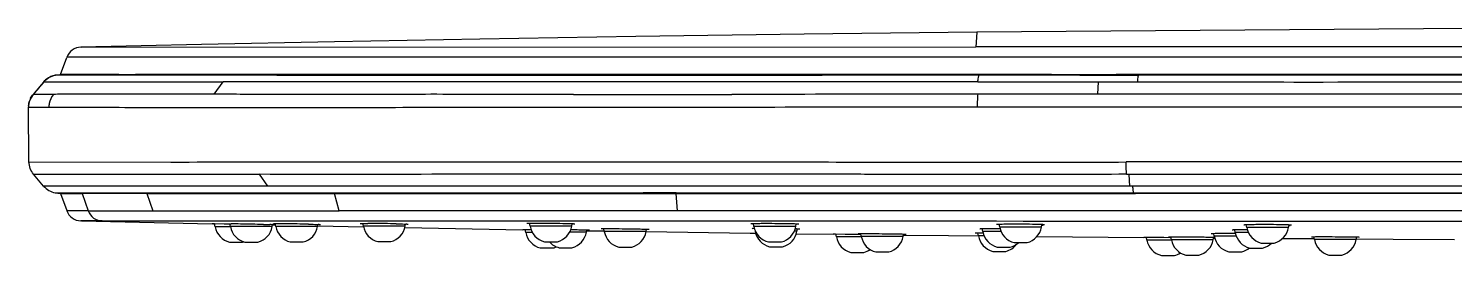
# Model space of a CAD drawing. Extents: x 0 to 3160, y 0 to 2315.
# Drawn here: x 964.2 to 1074.4, y 1269.8 to 1287.4 of the extents above; entities that cross this region are included whole.
import ezdxf

# ---------------------------------------------------------------- set-up
doc = ezdxf.new("R2010")
doc.units = 0
doc.header["$LTSCALE"] = 10
doc.header["$MEASUREMENT"] = 0
doc.layers.get('0').update_dxf_attribs({"linetype": 'CONTINUOUS'})

msp = doc.modelspace()

# ---------------------------------------------------------------- linework, layer by layer
at = {"color": 9, "linetype": 'Continuous', "lineweight": -3}
for p, q in [((1037.523892422692, 1287.118667942463), (1037.444819710792, 1285.966445250163)), ((1079.411604320292, 1285.183452545863), (967.1999967313923, 1285.169027571463)), ((967.3386795001925, 1283.778039696663), (966.3156437688922, 1283.779762277263)), ((967.8885262831927, 1283.777830899963), (967.3386795001925, 1283.778039696663)), ((972.1814438459924, 1283.778846953863), (967.8885262831927, 1283.777830899963)), ((973.4472328298925, 1283.778923412763), (972.1814438459924, 1283.778846953863)), ((974.902779409792, 1283.779075719463), (973.4472328298925, 1283.778923412763)), ((983.4308772415925, 1283.779631477463), (974.902779409792, 1283.779075719463)), ((983.4308772409922, 1283.779631477463), (983.7467275679919, 1283.779624993363)), ((983.4310421625923, 1283.779692491563), (983.7580395037921, 1283.846962306263)), ((983.7467275679919, 1283.779624993363), (984.9315958125926, 1283.779778527863)), ((984.9315958125926, 1283.779778527863), (985.3574295123926, 1283.779869942363)), ((991.8839663930921, 1283.777225805663), (991.9208921970921, 1283.777216171363)), ((991.9208921970921, 1283.777216171363), (992.0715916001927, 1283.777179846963)), ((992.0715916001927, 1283.777179846963), (1011.573750463293, 1283.782455668663)), ((1020.309154762693, 1283.780986394663), (1021.795826564192, 1283.780202610963)), ((1021.795826564192, 1283.780202610963), (1022.399788565992, 1283.779844264263)), ((1022.399788565992, 1283.779844264263), (1022.663998695893, 1283.779682710963)), ((1022.663998695893, 1283.779682710963), (1025.553069862092, 1283.777886985463)), ((1025.552837331692, 1283.777800106763), (1025.615838508792, 1283.846962489563)), ((1037.690495309892, 1283.776875619863), (1025.553069862092, 1283.777886985463)), ((1042.985046593392, 1283.777239496563), (1042.941670878492, 1283.777250284063)), ((1043.285376497493, 1283.777163031863), (1042.985046593392, 1283.777239496563)), ((1048.585096765392, 1283.776025364463), (1048.285083584192, 1283.776044858763)), ((1048.628105810492, 1283.776023350263), (1048.585096765392, 1283.776025364463)), ((1050.018502116793, 1283.776078483263), (1048.628105810492, 1283.776023350263)), ((1098.285220153192, 1283.778712112163), (1050.019223815892, 1283.777478472963)), ((978.588238591592, 1282.309332393863), (979.2917227651924, 1283.267042904663)), ((1046.864140170193, 1282.319141316763), (1046.931106816292, 1283.264167416063)), ((966.1703890789922, 1282.306602713563), (964.5978370413923, 1282.303956088263)), ((964.2440880325921, 1281.323361898263), (964.4140304148923, 1281.314249799863)), ((964.4140304148923, 1281.314249799863), (965.8148394813925, 1281.320819547163)), ((1037.551827504092, 1281.351984758663), (1098.285292537193, 1281.327671865663)), ((964.2805605146923, 1277.083882870463), (975.2517731434918, 1277.074653878863)), ((964.6356569314921, 1276.127792501863), (982.0574420166922, 1276.128042343563)), ((975.2517731434918, 1277.074653878863), (975.7953631472919, 1277.075025511963)), ((975.7953631472919, 1277.075025511963), (976.1852417408927, 1277.075503608063)), ((976.1852417408927, 1277.075503608063), (976.3668768579919, 1277.075786303163)), ((976.3668768579919, 1277.075786303163), (976.6579651725924, 1277.076314610063)), ((976.6579651725924, 1277.076314610063), (977.2858671565918, 1277.077683116863)), ((977.2858671565918, 1277.077683116863), (977.5231161194924, 1277.078250477863)), ((980.8807789620923, 1277.084493621963), (981.0723512334926, 1277.084580671063)), ((982.078690857692, 1276.125119982163), (982.7022270595926, 1275.216146934363)), ((1098.285284548692, 1277.081373304463), (1049.061181303292, 1277.081885847563)), ((1049.087607300192, 1276.128028779063), (1049.268843212292, 1276.126577099863)), ((1049.268843212292, 1276.126577099863), (1098.285293604392, 1276.125373291963)), ((1049.269141418792, 1276.122144404563), (1049.330142511692, 1275.216252829363)), ((982.7036964499921, 1275.213637282963), (965.4100059051925, 1275.213658475463)), ((1049.330146892792, 1275.216079199963), (982.7021138379923, 1275.215945718863)), ((1049.553203931992, 1275.214474297863), (1049.330202236292, 1275.215275376963)), ((1098.285269329593, 1275.214287150363), (1049.553208950192, 1275.214401288463)), ((966.3087608987926, 1274.704127511363), (967.0310408093919, 1274.704118223463)), ((967.0310408093919, 1274.704118223463), (968.8020337996923, 1274.704176633863)), ((968.3769414243925, 1274.636669259263), (968.8566247770923, 1273.306938339263)), ((968.8020337996923, 1274.704176633863), (983.4248895601922, 1274.704231199563)), ((973.3817228296921, 1274.636683828063), (973.8431265745921, 1273.309587406163)), ((983.4248895601922, 1274.704231199563), (987.8936756341927, 1274.704661556663)), ((983.4260339625926, 1274.704079679263), (983.7538615844924, 1274.636638987663)), ((987.8936756341927, 1274.704661556663), (1000.509430305092, 1274.704685862963)), ((988.2499962747925, 1273.313768516963), (987.8998779537924, 1274.639941422263)), ((1000.509430305092, 1274.704685862963), (1011.746331619192, 1274.706653706063)), ((1011.746331619192, 1274.706653706063), (1014.280594194793, 1274.706130676763)), ((1014.280594194793, 1274.706130676763), (1022.952281377992, 1274.704870733163)), ((1014.405458493892, 1273.312895604463), (1014.281527294293, 1274.636647149963)), ((1022.952281377992, 1274.704870733163), (1098.285284716292, 1274.704412856663)), ((1049.746521191192, 1274.704478889663), (1049.778845380692, 1274.636481227863)), ((968.8566292800924, 1273.306930018263), (967.194921935492, 1273.314116553163)), ((968.8565924715922, 1273.307031972863), (973.8430065798921, 1273.309688987363)), ((973.8430783166923, 1273.309482945163), (988.2501287059922, 1273.313657516263)), ((1014.405714830692, 1273.309578392263), (988.2501620064922, 1273.313532024163)), ((1098.285273058892, 1273.298941753763), (1014.405897861292, 1273.309775564163)), ((969.9415025639919, 1272.517677134563), (982.794971423792, 1272.522810579363)), ((979.8464194405924, 1272.076413238363), (978.6702756944924, 1272.076413238363)), ((983.0766150274922, 1272.078718769763), (979.8456613066919, 1272.078718769763)), ((982.794971423792, 1272.522810579363), (983.0979834546924, 1272.522891571763)), ((983.0979834546924, 1272.522891571763), (986.7833025648924, 1272.523932843263)), ((986.5864067602924, 1272.091592062063), (983.3554530395922, 1272.091592062063)), ((986.7833025648924, 1272.523932843263), (989.8553929934924, 1272.524314782663)), ((989.8553929934924, 1272.524314782663), (990.6600482377926, 1272.524286867463)), ((993.3524887800922, 1272.114108075263), (990.121535059292, 1272.114108075263)), ((990.6600482377926, 1272.524286867463), (993.5781078230921, 1272.523947501263)), ((993.5781078230921, 1272.523947501263), (993.728978896992, 1272.523929594863)), ((993.728978896992, 1272.523929594863), (1002.736635452192, 1272.522858154963)), ((1003.179392851092, 1271.631523979863), (1002.670110935693, 1271.631523979863)), ((1002.736635452192, 1272.522858154963), (1006.440379670393, 1272.522288417063)), ((1006.226382316592, 1272.111227453163), (1002.995428595792, 1272.111227453163)), ((1007.355381923092, 1271.646393532163), (1006.052641351792, 1271.646393532163)), ((1006.440379670393, 1272.522288417063), (1020.060694269492, 1272.519566439763)), ((1011.969749411693, 1271.693237653663), (1008.738795690992, 1271.693237653663)), ((1020.060694269492, 1272.519566439763), (1023.759836677293, 1272.518659467463)), ((1023.532865120992, 1272.092662612063), (1020.301911400293, 1272.092662612063)), ((1020.445689435393, 1271.718256462363), (1020.395052426193, 1271.718256462363)), ((1023.626006146892, 1271.718256462363), (1023.409748172092, 1271.718256462363)), ((1023.759836677293, 1272.518659467463), (1037.399612747192, 1272.515730551063)), ((1037.399612747192, 1272.515730551063), (1039.052803994092, 1272.515415490063)), ((1039.404683519192, 1271.695560829263), (1037.984368818692, 1271.695560829263)), ((1039.052803994092, 1272.515415490063), (1041.106599909393, 1272.515036141163)), ((1042.521793708493, 1272.041765950763), (1039.290839987792, 1272.041765950763)), ((1041.106599909393, 1272.515036141163), (1042.754812101192, 1272.514741878663)), ((1042.754812101192, 1272.514741878663), (1055.634008780692, 1272.512744776063)), ((1055.634008780692, 1272.512744776063), (1058.145311935892, 1272.512418800363)), ((1058.509963164192, 1271.619310266863), (1057.492325727392, 1271.619310266863)), ((1058.145311935892, 1272.512418800363), (1059.339955082292, 1272.512271686063)), ((1061.613277753392, 1272.007468649663), (1058.382324032692, 1272.007468649663)), ((1059.339955082292, 1272.512271686063), (1061.846701071692, 1272.511980222463)), ((1061.846701071692, 1272.511980222463), (1063.368635882593, 1272.511814505063)), ((1063.368635882593, 1272.511814505063), (1067.073537350892, 1272.511444791463)), ((1067.073537350892, 1272.511444791463), (1067.276386870692, 1272.511425875863)), ((1067.276386870692, 1272.511425875863), (1076.018676061592, 1272.510730723663)), ((1028.605952200893, 1271.287405063063), (1026.669990258592, 1271.287405063063)), ((1031.827100516993, 1271.317223896663), (1028.596146796192, 1271.317223896663)), ((1038.093225147592, 1271.364522094763), (1037.644002312492, 1271.364522094763)), ((1052.567767485692, 1271.044015380063), (1050.669887973192, 1271.044015380063)), ((1055.790293233293, 1271.069645360363), (1052.559339512492, 1271.069645360363)), ((1057.587070478892, 1271.331185700063), (1055.875846301992, 1271.331185700063)), ((1066.840910475692, 1271.078759945363), (1063.609956754893, 1271.078759945363))]:
    msp.add_line(p, q, dxfattribs=at)
at = {"color": 7, "linetype": 'Continuous', "lineweight": -3}
for p, q in [((968.3048075536926, 1285.958204681563), (1037.444886805993, 1285.967129198863)), ((968.3364867353921, 1285.958885646563), (968.3133584846919, 1285.958370565763)), ((966.7211604932927, 1283.846120766663), (967.2023161979923, 1285.168091960163)), ((966.3156437573925, 1283.779762346663), (966.7209614102921, 1283.847315264963)), ((968.1827398213927, 1283.846547152463), (966.7188450190924, 1283.846962498963)), ((968.8554399553923, 1283.844496990763), (968.1827398213927, 1283.846547152463)), ((971.219666272792, 1283.847580268063), (968.8554399553923, 1283.844496990763)), ((971.1467201492924, 1283.847111731863), (971.2178450555921, 1283.858730078463)), ((971.2198439633921, 1283.847111731863), (972.587579090592, 1283.847111731863)), ((972.5758721451921, 1283.847123964263), (972.5030620019925, 1283.847134321763)), ((974.0026652897923, 1283.846913855163), (972.5758721451921, 1283.847123964263)), ((974.1255793316923, 1283.846934886463), (974.0026652897923, 1283.846913855163)), ((975.5851705346922, 1283.847471014963), (974.1255793316923, 1283.846934886463)), ((975.6744012465924, 1283.847507742863), (975.5851705346922, 1283.847471014963)), ((975.7671707921927, 1283.847545158063), (975.6744012465924, 1283.847507742863)), ((983.758039935592, 1283.846963888363), (975.7671707921927, 1283.847545158063)), ((984.861769120892, 1283.847275603563), (983.758039935592, 1283.846963888363)), ((991.787010391592, 1283.846953138563), (984.861769120892, 1283.847275603563)), ((991.979834836492, 1283.846961404963), (991.787010391592, 1283.846953138563)), ((992.2587399229924, 1283.846973324463), (991.979834836492, 1283.846961404963)), ((1011.550557820592, 1283.846898920663), (992.2587399229924, 1283.846973324463)), ((1020.295956064192, 1283.847242408863), (1011.550557820592, 1283.846898920663)), ((1021.782568795792, 1283.847256243263), (1020.295956064192, 1283.847242408863)), ((1022.651840747592, 1283.847237230463), (1021.782568795792, 1283.847256243263)), ((1022.783259431092, 1283.847232290563), (1022.651840747592, 1283.847237230463)), ((1025.615838500792, 1283.846962345863), (1022.783259431092, 1283.847232290563)), ((1025.837693088793, 1283.846931787463), (1025.615838500792, 1283.846962345863)), ((1042.985157872192, 1283.848435875563), (1042.941742560092, 1283.848457234163)), ((1042.984781358992, 1283.846778725463), (1048.584701397792, 1283.846778725463)), ((1043.285648243692, 1283.848288325463), (1042.985157872192, 1283.848435875563)), ((1098.285248336392, 1283.847465140463), (1048.285293350592, 1283.846854648963)), ((965.4148014500925, 1283.269477984763), (965.4158146114924, 1283.269552257063)), ((965.4158146114924, 1283.269552257063), (969.6773489809921, 1283.265787087763)), ((969.6773489809921, 1283.265787087763), (975.5006591555921, 1283.266157563763)), ((975.5006591555921, 1283.266157563763), (975.5649409435919, 1283.266172950863)), ((975.5649409435919, 1283.266172950863), (979.2917630974925, 1283.267049630463)), ((991.801803548492, 1283.266390108663), (979.2917227651924, 1283.267042904663)), ((991.9874924697924, 1283.266337142563), (991.801803548492, 1283.266390108663)), ((1010.617975146092, 1283.261672310963), (991.9874924697924, 1283.266337142563)), ((1019.782271286593, 1283.262428563863), (1010.617975146092, 1283.261672310963)), ((1020.284073315593, 1283.262449179263), (1019.782271286593, 1283.262428563863)), ((1020.711126950792, 1283.262460622563), (1020.284073315593, 1283.262449179263)), ((1021.775954926392, 1283.262464285163), (1020.711126950792, 1283.262460622563)), ((1022.647917740293, 1283.262440322063), (1021.775954926392, 1283.262464285163)), ((1031.753202580692, 1283.262655879863), (1031.443076065592, 1283.262618530963)), ((1032.327779466093, 1283.262722328663), (1031.753202580692, 1283.262655879863)), ((1032.638469683392, 1283.262755857763), (1032.327779466093, 1283.262722328663)), ((1033.693654610393, 1283.262842508863), (1032.638469683392, 1283.262755857763)), ((1034.120098477592, 1283.262859010363), (1033.693654610393, 1283.262842508863)), ((1034.620672916292, 1283.262859389463), (1034.120098477592, 1283.262859010363)), ((964.294550734392, 1281.718349338163), (964.2460592007919, 1281.414330704963)), ((964.4108781056921, 1282.022118773963), (964.294550734392, 1281.718349338163)), ((964.3348060184926, 1281.841275597663), (964.301538883492, 1281.738008766963)), ((964.597467025792, 1282.304351294663), (964.4108781056921, 1282.022118773963)), ((964.5978370413923, 1282.303956088263), (964.5974524131925, 1282.304332035763)), ((1020.091897068092, 1282.296754031063), (1018.597779573893, 1282.293991099563)), ((1020.285286387692, 1282.297139661163), (1020.091897068092, 1282.296754031063)), ((1023.708647879692, 1282.304821491663), (1023.513350589892, 1282.304351365163)), ((1024.224954223592, 1282.306071425363), (1023.708647879692, 1282.304821491663)), ((964.2805604930927, 1277.083883476863), (964.2435121329927, 1281.329204070363)), ((964.2441009742925, 1281.323537601163), (964.2440880325921, 1281.323361898263)), ((979.0011692743919, 1281.298035645863), (983.0310798563924, 1281.287345021263)), ((1024.317250103492, 1281.333700438363), (1024.466879245492, 1281.334127249963)), ((1024.466879245492, 1281.334127249963), (1024.615022754092, 1281.334549848563)), ((1024.615022754092, 1281.334549848563), (1024.817586276692, 1281.335127355963)), ((1024.817586276692, 1281.335127355963), (1024.946845131092, 1281.335495459763)), ((1029.618737562192, 1281.347527317863), (1029.820600228993, 1281.347948640363)), ((1029.820600228993, 1281.347948640363), (1029.907925663192, 1281.348127305763)), ((1029.907925663192, 1281.348127305763), (1029.968666883992, 1281.348250271463)), ((1029.968666883992, 1281.348250271463), (1030.118732126192, 1281.348549380163)), ((1030.118732126192, 1281.348549380163), (1031.561927945892, 1281.351053222763)), ((1034.576403671692, 1281.353632320363), (1034.647424063793, 1281.353643794663)), ((1034.647424063793, 1281.353643794663), (1034.697826631792, 1281.353650485163)), ((1034.697826631792, 1281.353650485163), (1034.982452260892, 1281.353665504763)), ((1034.982452260892, 1281.353665504763), (1035.033165563093, 1281.353664100163)), ((965.409417254592, 1275.214390752063), (964.6359733430927, 1276.127410897163)), ((966.3073495082926, 1274.704362134263), (966.7121071289921, 1274.636902499563)), ((966.712107138892, 1274.636902558963), (967.4893937700926, 1274.636392446963)), ((966.715576494692, 1274.638156782763), (967.1973668276923, 1273.314809215063)), ((967.4893937700926, 1274.636392446963), (967.8927431332922, 1274.636065824163)), ((967.8927431332922, 1274.636065824163), (968.3767678603926, 1274.636698281863)), ((970.6836356792919, 1274.628860155363), (968.3769414243925, 1274.636669259263)), ((973.3817228296921, 1274.636683828063), (970.6836356792919, 1274.628860155363)), ((973.3813988315924, 1274.636696294963), (983.7538615844924, 1274.636638987663)), ((983.7538615844924, 1274.636638987663), (984.2128763253922, 1274.636520375763)), ((984.2128763253922, 1274.636520375763), (984.5841637970925, 1274.636680454263)), ((1000.509422878592, 1274.636855513563), (1011.746317198892, 1274.636782411763)), ((1011.746317198892, 1274.636782411763), (1014.280579861393, 1274.636679913963)), ((1014.280579861393, 1274.636679913963), (1049.778846502993, 1274.636481761363)), ((1049.824059780793, 1274.636644823463), (1049.778759954493, 1274.636660931563)), ((1170.340065988592, 1274.636648321563), (1060.383990586593, 1274.636026851363)), ((968.3337981930927, 1272.523854723663), (968.2904847445925, 1272.524985992963)), ((969.9415049000927, 1272.517508252763), (968.3035148631925, 1272.524639357363)), ((968.348192474692, 1272.523688330963), (978.428332943392, 1272.296914198563)), ((978.4993934416925, 1272.294932757763), (978.4283319525921, 1272.296922408563)), ((978.6115753930926, 1272.292411768163), (978.5404136795923, 1272.293949981463)), ((979.3561870781923, 1272.277398584463), (978.6115753930926, 1272.292411768163)), ((978.6702756944924, 1272.076413238363), (978.6252737880923, 1272.331631731763)), ((979.8069555786924, 1272.268276282263), (979.3561870781923, 1272.277398584463)), ((979.7929398157921, 1272.295927001763), (979.8963290422926, 1272.294446872763)), ((979.8456613066919, 1272.078718769763), (979.8008565466926, 1272.332819190663)), ((983.0766150274922, 1272.078718769763), (983.1083507192925, 1272.258700821663)), ((983.1247728443923, 1272.229608493863), (983.1995723034925, 1272.227613999863)), ((983.3554530395922, 1272.091592062063), (983.3112655879922, 1272.342191552763)), ((986.5864067602924, 1272.091592062063), (986.6187688518921, 1272.275126603963)), ((986.5872319430919, 1272.134101496663), (990.1205917392926, 1272.065512777763)), ((990.121535059292, 1272.114108075263), (990.0783773965923, 1272.358867343163)), ((993.3166558153926, 1272.005137844463), (1002.429481159193, 1271.844449797763)), ((993.3524887800922, 1272.114108075263), (993.3859201726927, 1272.303706924263)), ((1002.541192424792, 1271.842464394363), (1002.429486556793, 1271.844418548763)), ((1002.612495987792, 1271.841283061963), (1002.541192424792, 1271.842464394363)), ((1003.068539927693, 1271.833858072163), (1002.612495987792, 1271.841283061963)), ((1002.670110935693, 1271.631523979863), (1002.626448107392, 1271.879148184263)), ((1002.995428595792, 1272.111227453163), (1002.953678231693, 1272.348005534163)), ((1006.652075201792, 1271.820926729663), (1006.136783978192, 1271.829759550363)), ((1006.226382316592, 1272.111227453163), (1006.261217576693, 1272.308788030363)), ((1007.355381923092, 1271.646393532163), (1007.388557859093, 1271.834543614663)), ((1007.357154127792, 1271.765353429563), (1008.739563229992, 1271.744758994663)), ((1008.738795690992, 1271.693237653663), (1008.696047043692, 1271.935677279563)), ((1011.969749411693, 1271.693237653663), (1012.003611826192, 1271.885280949463)), ((1011.969800046792, 1271.696636552663), (1020.004227521792, 1271.576943696663)), ((1020.301911400293, 1272.092662612063), (1020.261521203092, 1272.321726803263)), ((1023.532865120992, 1272.092662612063), (1023.569012593292, 1272.297665114063)), ((1023.626006146892, 1271.718256462363), (1023.661034785292, 1271.916913742163)), ((1037.984368818692, 1271.695560829263), (1037.943897543392, 1271.925084837363)), ((1039.290839987792, 1272.041765950763), (1039.251181326592, 1272.266681394763)), ((1039.332336146792, 1271.911627770363), (1039.273655693692, 1271.911838320363)), ((1042.521793708493, 1272.041765950763), (1042.558622772893, 1272.250633954063)), ((1057.492325727392, 1271.619310266863), (1057.452588122593, 1271.844673422863)), ((1058.382324032692, 1272.007468649663), (1058.343126400492, 1272.229769468463)), ((1061.613277753392, 1272.007468649663), (1061.650473357092, 1272.218415400863)), ((979.7857525548925, 1270.881156149263), (980.7857525548925, 1270.881156149263)), ((980.961138167092, 1270.883461680663), (981.961138167092, 1270.883461680663)), ((984.4709298998923, 1270.896334972963), (985.4709298998923, 1270.896334972963)), ((991.2370119196921, 1270.918850986163), (992.2370119196921, 1270.918850986163)), ((1004.110905456192, 1270.915970363963), (1005.110905456192, 1270.915970363963)), ((1009.854272551393, 1270.497980564563), (1010.854272551393, 1270.497980564563)), ((1020.004227521792, 1271.576943696663), (1020.443415505592, 1271.571181388363)), ((1021.417388260692, 1270.897405522963), (1022.417388260692, 1270.897405522963)), ((1021.510529286492, 1270.522999373263), (1022.510529286492, 1270.522999373263)), ((1023.564178830692, 1271.530235823163), (1026.430718990892, 1271.492625759663)), ((1026.542317315792, 1271.491254253063), (1026.430716869692, 1271.492637786863)), ((1026.613569987892, 1271.490390130663), (1026.542317315792, 1271.491254253063)), ((1027.355712932593, 1271.481407559063), (1026.613569987892, 1271.490390130663)), ((1026.669990258592, 1271.287405063063), (1026.627678420292, 1271.527367422363)), ((1028.598095943293, 1271.466196637763), (1027.355712932593, 1271.481407559063)), ((1028.596146796192, 1271.317223896663), (1028.554088782093, 1271.555746747363)), ((1031.827100516993, 1271.317223896663), (1031.861696360193, 1271.513426673063)), ((1031.828368634292, 1271.427911134063), (1035.327501887392, 1271.387822397563)), ((1035.327501887392, 1271.387822397563), (1037.644010678492, 1271.365385863963)), ((1037.644002312492, 1271.364522094763), (1037.607749955092, 1271.570119429963)), ((1039.099845679092, 1270.500303740063), (1040.099845679092, 1270.500303740063)), ((1040.406316848093, 1270.846508861663), (1041.406316848093, 1270.846508861663)), ((1042.172452736192, 1271.321525662463), (1050.431975830293, 1271.241528095463)), ((1050.543961179792, 1271.240223374863), (1050.431970427492, 1271.241558734963)), ((1050.614791588492, 1271.239626378063), (1050.543961179792, 1271.240223374863)), ((1051.359056274092, 1271.234031555263), (1050.614791588492, 1271.239626378063)), ((1050.669887973192, 1271.044015380063), (1050.628931978093, 1271.276288370563)), ((1051.963337694092, 1271.229360892463), (1051.359056274092, 1271.234031555263)), ((1052.533502279993, 1271.224889498663), (1051.963337694092, 1271.229360892463)), ((1052.559339512492, 1271.069645360363), (1052.518552203792, 1271.300961682563)), ((1055.790293233293, 1271.069645360363), (1055.826195249792, 1271.273255814163)), ((1055.875846301992, 1271.331185700063), (1055.835639589092, 1271.559209300063)), ((1055.875017605393, 1271.200711285163), (1055.918842073092, 1271.200432937963)), ((1059.497800892992, 1270.812211560563), (1060.497800892992, 1270.812211560563)), ((1061.135298498893, 1271.167301082563), (1063.610419268593, 1271.151580574863)), ((1063.609956754893, 1271.078759945363), (1063.569871844193, 1271.306092770763)), ((1066.840910475692, 1271.078759945363), (1066.877505321992, 1271.286299631963)), ((1003.785587796092, 1270.436266890763), (1004.785587796092, 1270.436266890763)), ((1005.239905062693, 1270.451136442963), (1006.239905062693, 1270.451136442963)), ((1027.785467118993, 1270.092147973963), (1028.785467118993, 1270.092147973963)), ((1029.711623656593, 1270.121966807563), (1030.711623656593, 1270.121966807563)), ((1038.759479172792, 1270.169265005663), (1039.759479172792, 1270.169265005663)), ((1051.785364833492, 1269.848758290963), (1052.785364833492, 1269.848758290963)), ((1053.674816372893, 1269.874388271263), (1054.674816372893, 1269.874388271263)), ((1056.991323162392, 1270.135928610963), (1057.991323162392, 1270.135928610963)), ((1058.607802587792, 1270.424053177763), (1059.607802587792, 1270.424053177763)), ((1064.725433615292, 1269.883502856263), (1065.725433615292, 1269.883502856263))]:
    msp.add_line(p, q, dxfattribs=at)
for points in [[(1037.523892422692, 1287.118667942463), (1024.184537415692, 1286.961469204463), (1011.176136067792, 1286.778161074063), (999.1275849270924, 1286.582021263263), (987.8953897661922, 1286.376288505063), (977.5979641373924, 1286.168369211463), (968.2952042356919, 1285.957882323263)], [(1075.931705291092, 1287.396745803863), (1072.047550567892, 1287.381075387663), (1037.523892422692, 1287.118667942463)], [(966.3154313568921, 1283.779727185163), (966.2222818455921, 1283.761062383963), (966.134591008592, 1283.737492380563), (966.0491875698926, 1283.708838662063), (965.9651597569919, 1283.674960753563), (965.882231101692, 1283.635695261563), (965.800278785292, 1283.590773037963), (965.7192950706922, 1283.539812418263), (965.6401822590924, 1283.482918959963), (965.5637512454923, 1283.420208269863), (965.4907608163921, 1283.351796552263), (965.421995885592, 1283.277850370663), (965.4148013481927, 1283.269477867763)], [(965.4147877999922, 1283.269460675463), (965.2117748239925, 1283.030390847863), (964.5973858670923, 1282.304213710063)], [(964.301538883492, 1281.738008766963), (964.2649580667921, 1281.578092415463), (964.2463278457926, 1281.417193716363), (964.2441009742925, 1281.323537601163)], [(1066.841242656592, 1271.131060289663), (1069.683160669392, 1271.113010102163), (1074.433267379793, 1271.091272317163)]]:
    msp.add_lwpolyline(points, dxfattribs=at)
for centre, radius, start, end in [((968.327634935692, 1284.758510447563), 1.1999990766, 91.5491957474947, 159.9929490924995), ((965.790058619792, 1281.318544246963), 1.5479026677, 153.1433080362076, 160.2457366107059), ((1010.851029491492, 5729.570679891463), 4447.2834358525, 269.9422158754994, 270.0998039175048), ((1037.190729282892, -2902.463360095836), 4184.7895175644, 89.99454360411376, 90.17752036858647), ((968.3226186653919, 1273.724367178363), 1.1999997046, 199.9911424703954, 268.4573838464954), ((978.9545276218923, 1290.435275828263), 18.1460517424, 268.5627726101129, 268.6923303496937), ((980.1474873239922, 1272.336885504863), 1.5, 189.9999999999991, 256.0451912733145), ((981.3228729362927, 1272.339191036263), 1.5, 189.9999999999991, 256.0451912733145), ((976.5309506536923, 1054.846231668363), 217.4742561024, 88.92340587899102, 89.11332183278311), ((971.1776333774924, 754.289923142863), 518.0781751116, 88.75945010400851, 88.95600670089271), ((981.5994033979923, 1272.339191036263), 1.5, 283.9548087266856, 350.0000000000009), ((980.2335128661925, 1160.750008344963), 111.517086734, 88.51434821781615, 88.6384419032766), ((982.8496773670922, 1210.217757462863), 62.0927108474, 89.22665599051348, 89.58090895208836), ((984.8326646690921, 1272.352064328563), 1.5, 189.9999999999991, 256.0451912733145), ((981.5922955663918, 1107.419585488463), 164.8985413587, 89.13110703469302, 89.27189489459776), ((979.5454104482924, 971.346052989463), 300.9874675437, 88.79235719027656, 89.13431118930804), ((985.1091951307926, 1272.352064328563), 1.5, 283.9548087266856, 350.0000000000009), ((986.128433572092, 1255.516191001463), 16.7399927015, 87.99810787839952, 88.26098260811487), ((991.5987466887918, 1272.374580341763), 1.5, 189.9999999999991, 256.0451912733145), ((989.8500816001924, 1170.962413848663), 101.3675732924, 89.42148723309673, 89.65209393481221), ((989.0815098060921, 1093.381115873163), 178.952677367, 88.85381536231283, 89.4262221909155), ((991.8752771505924, 1272.374580341763), 1.5, 283.9548087266856, 350.0000000000009), ((992.9644177206919, 1259.753282697163), 12.5335202326, 87.64926103761634, 87.9926867053205), ((1004.147322565293, 1271.891996246363), 1.5, 189.9999999999991, 256.0451912733145), ((1003.090972151393, 1263.476192444963), 8.8471253165, 90.99378757368453, 91.4540366252917), ((1004.472640225293, 1272.371699719663), 1.5, 189.9999999999991, 256.0451912733145), ((1003.347020421992, 1149.239426885963), 123.0861891981, 88.98255277091408, 89.84537102507436), ((1004.749170687092, 1272.371699719663), 1.5, 283.9548087266856, 350.0000000000009), ((1004.597824203992, 1218.552457722163), 53.7618799404, 88.48161173640291, 89.00367989100769), ((1005.878170293592, 1271.906865798663), 1.5, 283.9548087266856, 350.0000000000009), ((1003.453694481593, 1090.552695691263), 181.2964456988, 88.83237979781808, 88.98915159171537), ((1005.838086529092, 1206.488940871963), 65.3356894092, 88.62646197058221, 88.85116128731703), ((1008.726439402192, 1258.659300205163), 13.2458985227, 90.19702790279212, 90.50033127452177), ((1010.216007320492, 1271.953709920163), 1.5, 189.9999999999991, 256.0451912733145), ((1007.664985563392, 1073.735323008963), 198.1741733681, 88.95908900738695, 89.49021408649939), ((1010.492537782192, 1271.953709920163), 1.5, 283.9548087266856, 350.0000000000009), ((1009.720601573592, 1185.291675861463), 86.5988914596, 88.64965467379916, 88.97808277640446), ((1011.016121868593, 1239.464984893063), 32.4101023289, 88.22665593739569, 88.68240151710624), ((1020.444471696393, 1265.870554590363), 6.4327266247, 91.7813486091249, 92.41531127260441), ((1020.491885245692, 1262.295599303763), 9.6329770978, 90.92838181007595, 91.34196768961479), ((1021.779123029793, 1272.353134878563), 1.5, 189.9999999999991, 256.0451912733145), ((1021.872264055693, 1271.978728728863), 1.5, 189.9999999999991, 256.0451912733145), ((1021.335428334893, 1179.509772961463), 92.8009494085, 89.0702541753136, 90.21627582080266), ((1022.055653491492, 1272.353134878563), 1.5, 283.9548087266856, 350.0000000000009), ((1022.148794517392, 1271.978728728863), 1.5, 283.9548087266856, 350.0000000000009), ((1022.195405145392, 1231.190392333863), 41.113185311, 88.41641394528229, 89.09989973230556), ((1023.009855182692, 1253.510554723163), 18.3959311075, 87.92011710768146, 88.53376274592063), ((1038.120204906792, 1265.254054744663), 6.6515493423, 91.66263581490976, 92.26825011681188), ((1039.461580448192, 1271.956033095763), 1.5, 189.9999999999991, 256.0451912733145), ((1038.967908848493, 1181.158767710963), 90.75358563799999, 89.80697140681818, 90.18832750701344), ((1039.449206747392, 1267.178682465563), 5.0748975318, 92.4349354950889, 93.21669994778077), ((1040.768051617292, 1272.302238217263), 1.5, 189.9999999999991, 256.0451912733145), ((1040.601218853592, 1199.000614629563), 73.2661869762, 89.0405073340109, 90.48481579639709), ((1041.044582078992, 1272.302238217263), 1.5, 283.9548087266856, 350.0000000000009), ((1057.645095320992, 1266.032980485963), 5.7955185582, 92.07425696617508, 92.76336746228274), ((1058.969537356992, 1271.879782533363), 1.5, 189.9999999999991, 256.0451912733145), ((1058.657068959293, 1201.846513217863), 69.9923279328, 90.18746897098431, 90.38853033028792), ((1059.859535662193, 1272.267940916163), 1.5, 189.9999999999991, 256.0451912733145), ((1059.797916567793, 1205.033453350463), 67.2029052482, 89.04211858649685, 90.61942104380054), ((1060.136066123892, 1272.267940916163), 1.5, 283.9548087266856, 350.0000000000009), ((980.4240177856927, 1272.336885504863), 1.5, 283.9548087266856, 287.7308880819946), ((1005.601639831892, 1271.906865798663), 1.5, 222.3021025617314, 256.0451912733145), ((1004.423853026992, 1271.891996246363), 1.5, 283.9548087266856, 294.1547472611801), ((1028.147201888092, 1271.547877329563), 1.5, 189.9999999999991, 256.0451912733145), ((1028.518834751492, 1250.312547919863), 21.2105394343, 89.94524678429659, 90.13905439451386), ((1030.073358425792, 1271.577696163163), 1.5, 189.9999999999991, 256.0451912733145), ((1026.524776661992, 950.6654799390633), 320.865032192, 89.1786925409817, 89.50834079558156), ((1030.349888887492, 1271.577696163163), 1.5, 283.9548087266856, 350.0000000000009), ((1029.252434708293, 1138.163242625463), 133.3474401555, 88.98230492939499, 89.19578473651906), ((1030.614363190092, 1214.413359270063), 57.0851623972, 88.73225206667698, 88.98975270308601), ((1037.726042585892, 1260.685721551563), 10.8855648878, 90.73130031187942, 91.09992856312489), ((1039.121213941992, 1271.624994361263), 1.5, 189.9999999999991, 256.0451912733145), ((1039.397744403693, 1271.624994361263), 1.5, 283.9548087266856, 323.1429267500759), ((1039.738110909892, 1271.956033095763), 1.5, 283.9548087266856, 311.7144174349849), ((1052.147099602692, 1271.304487646563), 1.5, 189.9999999999991, 256.0451912733145), ((1052.603946661692, 1237.279950314463), 33.9886714093, 90.16900726628032, 90.28833734712366), ((1054.036551141992, 1271.330117626863), 1.5, 189.9999999999991, 256.0451912733145), ((1051.799671919593, 950.2523410052634), 321.0180939353, 89.41276829667542, 89.74194070058968), ((1054.313081603792, 1271.330117626863), 1.5, 283.9548087266856, 350.0000000000009), ((1053.610900346593, 1124.336788246163), 146.924229217, 89.22988712420684, 89.42327832209936), ((1054.876680913392, 1217.008703599563), 54.2436756935, 88.98064062621475, 89.25111811398835), ((1056.014630451392, 1263.243356228463), 8.2935270111, 91.34886225211791, 91.83438834969392), ((1055.414191633392, 1247.362655339463), 23.8849654294, 88.81778217848367, 88.97445551481114), ((1057.353057931492, 1271.591657966563), 1.5, 189.9999999999991, 256.0451912733145), ((1056.803685667092, 1161.852498911563), 109.6895183723, 89.81081982330589, 90.12629785340832), ((1056.754485703293, 1145.130568669263), 126.4115200555, 89.65345811057749, 89.81354518462568), ((1059.246067818693, 1271.879782533363), 1.5, 283.9548087266856, 314.2532631987328), ((1063.700082952892, 1259.894150822563), 11.3844616815, 90.73415018199611, 91.09102977907523), ((1065.087168384493, 1271.339232211863), 1.5, 189.9999999999991, 256.0451912733145), ((1064.179322902192, 1082.057651922963), 189.223045981, 89.40372948621524, 89.96473396111315), ((1065.363698846192, 1271.339232211863), 1.5, 283.9548087266856, 350.0000000000009), ((1065.339283796992, 1190.201260737063), 81.0732292371, 89.08171713427771, 89.42809737640799), ((1066.126557671392, 1238.532704973963), 32.7353775129, 88.65824282978221, 89.1037617880259), ((1028.423732349792, 1271.547877329563), 1.5, 283.9548087266856, 304.5338690478762), ((1052.423630064392, 1271.304487646563), 1.5, 283.9548087266856, 303.4939961875929), ((1057.629588393193, 1271.591657966563), 1.5, 283.9548087266856, 309.7341666976802)]:
    msp.add_arc(centre, radius, start, end, dxfattribs=at)
at = {"color": 9, "linetype": 'Continuous', "lineweight": -3}
msp.add_arc((1203.888620351992, 1080.424777043463), 313.0739240326, 139.6155383969976, 139.8471362463786, dxfattribs=at)
for points, start_tangent, end_tangent in [([(1098.285295446893, 1285.972954988963), (1083.045730854992, 1285.972593211663), (1037.444633470393, 1285.967145261363)], (-0.9999999999958238, -2.890057296137049e-06), (-0.9999999807683693, -0.0001961205277473003)), ([(985.3574295123926, 1283.779869942363), (986.8660696855923, 1283.779912572763), (991.8839663930921, 1283.777225805663)], (0.9999999781998545, 0.0002088068258243089), (0.9999999649331904, -0.000264827525064808)), ([(1011.573750463293, 1283.782455668663), (1013.732473423992, 1283.782444734963), (1020.309154762693, 1283.780986394663)], (0.9999999999415009, 1.081657986423477e-05), (0.9999998895347129, -0.0004700325117464853)), ([(1037.603745893593, 1283.262185406463), (1037.642682049793, 1283.598059326363), (1037.665807674392, 1283.709056998163), (1037.690495309892, 1283.776875619863)], (0.08079401780693116, 0.9967308195729745), (0.4899617034936924, 0.8717439584588809)), ([(1042.941670878492, 1283.777250284063), (1037.690814245092, 1283.777407637263)], (-0.9999999692757198, 0.000247888200021165), (-0.9999999528949246, -0.0003069367175309013)), ([(1048.285083584192, 1283.776044858763), (1043.285376497493, 1283.777163031863)], (-0.9999999967673565, 8.040700844526076e-05), (-0.9999999663773398, 0.0002593170249980027)), ([(1049.947505244092, 1283.267744320463), (1049.979526702592, 1283.597584113663), (1049.998543190592, 1283.708628785663), (1050.018502116793, 1283.776078483263)], (0.06756601690043437, 0.9977148056234358), (0.4187240858468727, 0.908113506083739)), ([(1037.603875736392, 1283.263707182663), (1046.930813973392, 1283.262392997263)], (0.9999999604030924, 0.000281413954640747), (0.9999999822381911, -0.000188477101261407)), ([(1046.931201215492, 1283.267875868163), (1049.947505244092, 1283.267744320463)], (0.999999982236269, -0.0001884872990475318), (0.9999999901730595, 0.0001401923001104028)), ([(1049.947270356092, 1283.264295751763), (1062.007993552293, 1283.261237908563), (1098.284919230692, 1283.265665987663)], (0.9999998699570603, -0.0005099861399640611), (0.9999999966303463, -8.209328418696728e-05)), ([(966.170221327292, 1282.306403025963), (965.837315009192, 1281.586252975163), (965.8148394813925, 1281.320819547163)], (-0.6431532206968371, -0.7657375103175275), (0.007515177753790914, -0.9999717606529342)), ([(1037.589244763893, 1282.326230514463), (1037.573635012893, 1282.110008526563), (1037.551827504092, 1281.351984758663)], (-0.08650381706276909, -0.9962515192628673), (-0.002066745474024892, -0.9999978642792922)), ([(1046.864155626492, 1282.319741686763), (1044.549789097392, 1282.320458340463), (1037.589272630892, 1282.326560653363)], (-0.999999985047119, 0.0001729328250256558), (-0.9999994161028055, 0.001080645199955531)), ([(1098.286069786092, 1282.306250196463), (1072.539121590392, 1282.318350702563), (1059.789565344392, 1282.325876107063), (1046.864124067793, 1282.319299625363)], (-0.9999999951566458, 9.842107812523587e-05), (-0.9999999850214737, 0.0001730810573100242)), ([(977.5231161194924, 1277.078250477863), (978.310203133492, 1277.080180944163), (980.8807789620923, 1277.084493621963)], (0.9999970595533242, 0.00242505354695991), (0.9999998424335461, 0.0005613669771345082)), ([(981.0723512334926, 1277.084580671063), (987.1318797635922, 1277.078473094063), (994.4040481987922, 1277.079294240563), (1002.646091218392, 1277.083889079263), (1011.549291088292, 1277.085068574563), (1020.784230650493, 1277.084773166363), (1030.166953103492, 1277.069335165863), (1039.605322632592, 1277.059330948263), (1049.061264943693, 1277.078339295363)], (0.9999999400989699, 0.0003461243373145392), (0.9999954804116759, 0.003006518954140991)), ([(1049.087610614092, 1276.127993167863), (1039.824965350692, 1276.103275553463), (1030.578344166593, 1276.119559295163), (1025.970723989292, 1276.125918053163), (1021.383512148693, 1276.125217033063), (1012.323002288093, 1276.126307336963), (995.4129209245921, 1276.123963485563), (982.078690857692, 1276.125119982163)], (-0.999990481699974, -0.004363084855259039), (-0.9999939728500731, 0.003471925046333249)), ([(1049.087609909392, 1276.127996426763), (1049.076231085993, 1276.339206547863), (1049.061185183292, 1277.084590138463)], (-0.06542994574351849, 0.9978571652295736), (0.001370310825781731, 0.9999990611236798)), ([(1049.553208950192, 1275.214401288463), (1049.586191108992, 1274.882185643363), (1049.605777985992, 1274.771097524563), (1049.626312193892, 1274.704478258263)], (0.06883910681163392, -0.9976277749608702), (0.4388936144159091, -0.8985390337792453)), ([(968.8510871994922, 1273.307107065463), (969.2754183908919, 1272.742369759563), (969.9415812198922, 1272.517671682663)], (0.3391955073493467, -0.940715901743996), (0.9997328007324329, -0.02311551729219491))]:
    msp.add_spline(points, degree=3, dxfattribs=dict(at, start_tangent=start_tangent, end_tangent=end_tangent))
at = {"color": 7, "linetype": 'Continuous', "lineweight": -3}
for points, start_tangent, end_tangent in [([(965.4158146114924, 1283.269552257063), (966.3156437688922, 1283.779762277263)], (0.6476265425893776, 0.761957913098702), (0.9866387502759376, 0.1629232225741198)), ([(1042.941742560092, 1283.848457234163), (1038.661985604892, 1283.850117197763), (1025.837693088793, 1283.846931787463)], (-0.9999998789714645, 0.000491992943608238), (-0.9999999931446841, 0.0001170924066462843)), ([(1031.443076065592, 1283.262618530963), (1029.227669121892, 1283.262362605963), (1022.647917740293, 1283.262440322063)], (-0.9999999926239211, -0.000121458461420981), (-0.9999999991487998, 4.126015541181598e-05)), ([(1037.603745105892, 1283.262191738263), (1036.861500216793, 1283.262492785363), (1034.620672916292, 1283.262859389463)], (-0.9999998880372258, 0.0004732077090911268), (-0.9999999997474686, 2.24736089818506e-05)), ([(964.2460592007919, 1281.414330704963), (964.3332486801919, 1281.841714839163)], (0.05364487863246194, 0.9985600768088561), (0.3380164592552275, 0.9411401985212189)), ([(964.4091138859922, 1282.017825528663), (964.5978370413923, 1282.303956088263)], (0.451895071170179, 0.8920710984288746), (0.644541312495828, 0.7645694844068494)), ([(978.5886140882922, 1282.309362424563), (973.9535795413922, 1282.309165186463), (969.1313665688922, 1282.315994780063), (967.4464975672927, 1282.310255863063), (966.1704783018922, 1282.306708852463)], (-0.9999996752650396, 0.0008058969012420666), (-0.9999888707857506, -0.004717870773934664)), ([(1002.760793328992, 1282.295177527263), (995.3315352324926, 1282.307854973863), (988.7920098843924, 1282.299100066963), (983.2041061625923, 1282.302567601963), (978.5882379337927, 1282.309332393863)], (-0.9999978452405568, 0.002075936955588495), (-0.9999999999728427, -7.369851044673413e-06)), ([(1006.365841604592, 1282.289505747163), (1005.454645963492, 1282.290604545463), (1002.760793328992, 1282.295177527263)], (-0.9999994102064069, 0.001086087859456882), (-0.9999978452405424, 0.002075936962552745)), ([(1023.513350589892, 1282.304351365163), (1022.703932178192, 1282.302429228063), (1020.285286387692, 1282.297139661163)], (-0.9999971145296096, -0.002402276515124766), (-0.9999979805210563, -0.002009714857705282)), ([(965.8148394813925, 1281.320819547163), (970.7823179667921, 1281.306342094763), (974.4273463076925, 1281.298269772163), (979.0011692743919, 1281.298035645863)], (0.9999909732726492, 0.004248926125492812), (0.9999981009739356, -0.00194885826132806)), ([(983.0310798563924, 1281.287345021263), (986.7606851362925, 1281.285172656663), (990.896446207892, 1281.296899860463), (995.4585889815926, 1281.308761337163), (1000.448809004793, 1281.308173163563), (1011.462910691193, 1281.310736303163), (1024.317250103492, 1281.333700438363)], (0.9999974474363293, -0.002259451443567496), (0.9999959333318459, 0.00285189757366658)), ([(1024.946845131092, 1281.335495459763), (1026.090894332592, 1281.338717935863), (1029.618737562192, 1281.347527317863)], (0.9999959498209685, 0.002846109916923836), (0.9999977625081344, 0.002115414551555484)), ([(1031.561927945892, 1281.351053222763), (1032.306439398192, 1281.352050089163), (1034.576403671692, 1281.353632320363)], (0.9999989016097772, 0.001482153581534903), (0.9999999840878376, 0.0001783937345918008)), ([(1035.033165563093, 1281.353664100163), (1035.656773186693, 1281.353544641163), (1037.551827504092, 1281.351984758663)], (0.9999999992031955, -3.992003542803926e-05), (0.9999991392807074, -0.001312035763451098)), ([(964.6359772965925, 1276.127413509163), (964.2805640182924, 1277.083883769463)], (-0.6457059911447255, 0.7635861267727483), (-0.009432476187945033, 0.9999555132069445)), ([(965.4100382744919, 1275.213658576163), (966.3087610647926, 1274.704128510863)], (0.6470363067428831, -0.7624591908794397), (0.9864756800369799, -0.1639076956569708)), ([(984.5841637970925, 1274.636680454263), (985.3722725228927, 1274.637736433663), (987.8936818375923, 1274.640245598563)], (0.9999996971169632, 0.0007783096953044208), (0.9999996254845278, -0.0008654656575751685)), ([(987.8936818375923, 1274.640245598563), (990.7574275301922, 1274.637502663063), (1000.509422878592, 1274.636855513563)], (0.9999996254845257, -0.0008654656598483368), (0.9999999942699173, -0.0001070521622698715)), ([(1060.383990586593, 1274.636026851363), (1049.824059780793, 1274.636644823463)], (-0.9999999886149104, -0.0001508979108451783), (-0.9999999373584203, 0.0003539536065467194)), ([(979.6038949960921, 1272.298089555163), (979.6068814646924, 1272.298272256663), (979.6158995665919, 1272.298272745863), (979.6308874209926, 1272.298119869363), (979.6517831469919, 1272.297842473563), (979.7110462794926, 1272.297027239963), (979.7929398157921, 1272.295927001763)], (-0.1736481778917369, 0.9848077529725686), (0.9999061963319301, -0.01369666152797805)), ([(982.394019941592, 1272.246666702963), (982.5295773083926, 1272.243691641863), (982.8833188965918, 1272.235609036863)], (0.9997631451246842, -0.0217635854215132), (0.9997166810369322, -0.0238024716468871)), ([(983.1143040373927, 1272.307461917163), (983.1172416609925, 1272.308014859563), (983.1262290451923, 1272.308475811463), (983.1412129184919, 1272.308834653463), (983.1621400090926, 1272.309081266063), (983.2216005799919, 1272.309199122963), (983.3038516087927, 1272.308807269863)], (-0.173648177661462, 0.9848077530131725), (0.9999770249134003, -0.006778616772238925)), ([(983.1995723034925, 1272.227613999863), (983.2456025610927, 1272.226322053663), (983.2786980794926, 1272.225298246363), (983.2986657013926, 1272.224521612263), (983.305312269892, 1272.223971186063)], (0.9996267427832494, -0.0273198666276313), (-0.1736481773790187, -0.9848077530629747)), ([(985.8889568898921, 1272.266665505363), (986.1197453963923, 1272.261593722063), (986.6364407810925, 1272.248473700563)], (0.9997722951354625, -0.02133911618530238), (0.9995349378548312, -0.03049439305083589)), ([(986.713203372492, 1272.245966849563), (986.7579227223923, 1272.244250650263), (986.7900315053921, 1272.242735958363), (986.8093579794922, 1272.241444241763), (986.8157304025926, 1272.240396968463)], (0.9993701537695964, -0.03548655737787861), (-0.1736481774104041, -0.9848077530574406)), ([(989.8814158459927, 1272.324137707663), (989.8842774839923, 1272.325067569963), (989.8931663609919, 1272.325920647263), (989.9080277656922, 1272.326688245563), (989.9288069870927, 1272.327361671263), (989.9878935487923, 1272.328392059763), (990.0696890794925, 1272.328980565663)], (-0.1736481774674441, 0.9848077530473829), (0.9999918822451329, 0.004029322999750466)), ([(990.0696890794925, 1272.328980565663), (990.150013589192, 1272.329146632663), (990.4655925007919, 1272.328118411463)], (0.9999918822451567, 0.004029322993879827), (0.9999822765334113, -0.005953706329358312)), ([(992.6611649060924, 1272.297987090463), (992.8902571387925, 1272.293078151963), (993.4034300825924, 1272.279111913963)], (0.9997919859435639, -0.02039570648505895), (0.9993804646226679, -0.03519498445205411)), ([(993.4785004227924, 1272.276255522963), (993.5240842194926, 1272.274181831163), (993.5568008419923, 1272.272284431763), (993.576462579992, 1272.270553019463), (993.5828817232923, 1272.268977288763)], (0.9991326816089185, -0.04163993925273516), (-0.1736481777139007, -0.984807753003926)), ([(1002.866476323093, 1272.320469011763), (1002.818487047993, 1272.318947967363), (1002.784055696692, 1272.317245761363), (1002.763394748193, 1272.315356902263), (1002.756716681092, 1272.313275898663)], (-0.9996573288471542, -0.02617680045713376), (0.1736481780093831, -0.9848077529518245)), ([(1003.679203146892, 1272.325167838963), (1003.450494633992, 1272.325403758963), (1002.937527649192, 1272.321986991063)], (-0.9999970652625921, 0.002422698124655701), (-0.999845756551594, -0.01756311776908434)), ([(1006.277620812092, 1272.287265396163), (1006.223382068592, 1272.289302419563), (1006.022394279692, 1272.295460381363)], (-0.999207148194123, 0.03981300036128847), (-0.9996379309993767, 0.02690737644746219)), ([(1006.458179127292, 1272.274058394863), (1006.455515322892, 1272.275548191563), (1006.447047348192, 1272.277096008363), (1006.412926195992, 1272.280341684063), (1006.356270287392, 1272.283747384963), (1006.277620812092, 1272.287265396163)], (0.1736481777983176, 0.984807752989041), (-0.9992071481796966, 0.03981300072335661)), ([(1007.585519409692, 1271.799813979063), (1007.582683398392, 1271.800272013563), (1007.574066808792, 1271.800817342663), (1007.559725814192, 1271.801448853463), (1007.539716587592, 1271.802165433063), (1007.482918131792, 1271.803849346563), (1007.404213379892, 1271.805857189763)], (0.1736481778537402, 0.9848077529792685), (-0.9997075060109025, 0.02418475605544497)), ([(1008.610772015893, 1271.904693696063), (1008.562058806192, 1271.904062555363), (1008.527063694793, 1271.903213487663), (1008.506001113193, 1271.902168011163), (1008.499085493092, 1271.900947644063)], (-0.9999569507480591, -0.009278828085697747), (0.1736481780185799, -0.9848077529502028)), ([(1009.428205645592, 1271.901652250463), (1009.197820899893, 1271.903456759963), (1008.680889686592, 1271.905120409863)], (-0.9999621679108787, 0.008698433593236634), (-0.9999935615795739, -0.003588425754989067)), ([(1012.200573376792, 1271.850551313963), (1012.197800022493, 1271.851443283463), (1012.189215695492, 1271.852398005463), (1012.174879642792, 1271.853417780763), (1012.154851111392, 1271.854504909863), (1012.097953600092, 1271.856890432563), (1012.019076837692, 1271.859564907363)], (0.173648177875063, 0.9848077529755087), (-0.9995086161080808, 0.03134527597117581)), ([(1020.173379550092, 1272.297566405863), (1020.125697486293, 1272.295140812863), (1020.091526985492, 1272.292571574463), (1020.071077792492, 1272.289857442163), (1020.064559652492, 1272.286997167763)], (-0.9990638275641982, -0.04326047217465569), (0.1736481773736236, -0.984807753063926)), ([(1020.266284647592, 1271.925934299863), (1020.218312876493, 1271.924536553863), (1020.183885986492, 1271.922971156563), (1020.163217581892, 1271.921223704363), (1020.156521266692, 1271.919279793963)], (-0.9997092358643679, -0.02411314428858276), (0.1736481781176213, -0.9848077529327391)), ([(1020.985131087592, 1272.310061231263), (1020.756646122292, 1272.308656694563), (1020.244507881393, 1272.300172487263)], (-0.999990928551843, -0.004259438228551109), (-0.9995071960855868, -0.03139052361985293)), ([(1023.586043371893, 1272.278979887463), (1023.531972422992, 1272.281254101263), (1023.331579199592, 1272.287875406863)], (-0.9989872686438452, 0.04499374498205073), (-0.9996030400869866, 0.02817378655513331)), ([(1023.765974143892, 1272.262935478563), (1023.755012570492, 1272.266884420963), (1023.721053347193, 1272.270899448863), (1023.664549700792, 1272.274943956063), (1023.586043371893, 1272.278979887463)], (0.1736481774224141, 0.984807753055323), (-0.9989872686400337, 0.0449937450666778)), ([(1023.857996335892, 1271.882184106663), (1023.855318142892, 1271.883566522163), (1023.846842641792, 1271.884997223963), (1023.832626231292, 1271.886472139863), (1023.812725310192, 1271.887987197663), (1023.756095531092, 1271.891121451063), (1023.677495628992, 1271.894366557163)], (0.173648177489335, 0.984807753043523), (-0.9993221460858248, 0.03681369775534033)), ([(1037.856949269592, 1271.900392467163), (1037.808774227392, 1271.898080436163), (1037.774239165492, 1271.895624860263), (1037.753555836392, 1271.893043771363), (1037.746935992793, 1271.890355201763)], (-0.999173652557133, -0.04064495092428809), (0.173648177445051, -0.9848077530513315)), ([(1038.669608242292, 1271.911863101163), (1038.440597718292, 1271.910619100663), (1037.927214214892, 1271.902803743163)], (-0.9999933944216691, -0.00363470948335512), (-0.9995704754313015, -0.02930639257980884)), ([(1039.164441472192, 1272.245584250263), (1039.116064470392, 1272.242336275863), (1039.081427826993, 1272.238962942763), (1039.060742582193, 1272.235492140663), (1039.054219775992, 1272.231951759163)], (-0.9983475075378989, -0.0574652433464357), (0.173648177687888, -0.9848077530085128)), ([(1039.981274745793, 1272.264178720663), (1039.750443002193, 1272.261549901163), (1039.233600484592, 1272.248997928863)], (-0.9999593298064867, -0.009018798864698672), (-0.999081246282042, -0.04285631024157199)), ([(1042.316926292092, 1272.245028625163), (1042.208397763892, 1272.248218322563), (1041.828099506592, 1272.256528506163)], (-0.9994958277511418, 0.03175043791918667), (-0.9998474529930563, 0.01746627445387936)), ([(1042.575394010092, 1272.234629946763), (1042.520558831692, 1272.237310953963), (1042.316926292092, 1272.245028625163)], (-0.9986289516397583, 0.05234708155071698), (-0.9994958277447215, 0.0317504381212944)), ([(1042.570209494293, 1272.198033837563), (1042.590025412193, 1272.198900744363), (1042.642995946392, 1272.201604000063)], (0.9991118059261901, 0.04213786016051371), (0.9983314188893507, 0.05774407379442573)), ([(1042.755584323492, 1272.215904318563), (1042.744694912492, 1272.220568215063), (1042.710701905292, 1272.225241252463), (1042.654083941492, 1272.229929706363), (1042.575394010092, 1272.234629946763)], (0.1736481776022321, 0.9848077530236162), (-0.9986289516563891, 0.05234708123345055)), ([(1057.365686620892, 1271.821759816363), (1057.317436732193, 1271.818968384863), (1057.282870233393, 1271.816053408063), (1057.262196916092, 1271.813037628163), (1057.255626571992, 1271.809943787363)], (-0.9987784603378889, -0.04941241913807007), (0.1736481772693322, -0.9848077530823154)), ([(1058.182445276592, 1271.837231901263), (1057.951838669092, 1271.835166002963), (1057.435328230193, 1271.824701570863)], (-0.9999762916630137, -0.006885935803311062), (-0.9993327745759074, -0.03652404219714266)), ([(1058.255498346192, 1272.210432727563), (1058.207448643392, 1272.206737555163), (1058.173071215792, 1272.202920879263), (1058.152573979192, 1272.199011903863), (1058.146164849893, 1272.195039832963)], (-0.9978209543384883, -0.0659798687709256), (0.1736481780271919, -0.9848077529486844)), ([(1058.325031835892, 1272.214383581563), (1058.306119037792, 1272.213415584763), (1058.255498346192, 1272.210432727563)], (-0.9987769708187623, -0.04944251775645472), (-0.9978209543568981, -0.06597986849251379)), ([(1059.071404367292, 1272.232431421763), (1058.840923836692, 1272.229158231563), (1058.325031835892, 1272.214383581563)], (-0.9999332072162298, -0.01155772928669249), (-0.9987769707817604, -0.04944251850392282)), ([(1061.410721476493, 1272.215196728263), (1061.302137426593, 1272.218487302663), (1060.921374801593, 1272.226967288963)], (-0.9994624953034191, 0.03278292973275995), (-0.999846558329436, 0.01751741410088515)), ([(1061.667825027693, 1272.204395934463), (1061.613268274193, 1272.207216781463), (1061.410721476493, 1272.215196728263)], (-0.9984474690733314, 0.05570144972134228), (-0.9994624952982737, 0.03278292988963283)), ([(1061.661489481092, 1272.164315020363), (1061.680952624592, 1272.165285892863), (1061.733128987392, 1272.168310746663)], (0.9988432429254757, 0.0480850918905148), (0.9978596372699657, 0.06539223430540264)), ([(1061.847434907692, 1272.183685765363), (1061.836660418792, 1272.188904574163), (1061.802814807493, 1272.194144968463), (1061.746356752792, 1272.199332961163), (1061.667825027693, 1272.204395934463)], (0.1736481774683828, 0.9848077530472175), (-0.9984474690613614, 0.05570144993590394)), ([(1028.467357734292, 1271.523024887863), (1028.419336223592, 1271.522780303963), (1028.384817926292, 1271.522357854563), (1028.364011907393, 1271.521766977763), (1028.357127231492, 1271.521017111763)], (-0.9999961139676565, -0.002787839591091542), (0.1736481777773757, -0.9848077529927337)), ([(1029.278108787692, 1271.518698788063), (1029.050430154392, 1271.520497243563), (1028.539104046592, 1271.523077669163)], (-0.9999644120612756, 0.008436504664108654), (-0.9999996324634566, 0.0008573639553246683)), ([(1032.058657910792, 1271.478697037563), (1032.055840042092, 1271.479254546963), (1032.047232832492, 1271.479843281463), (1032.032894208993, 1271.480472762663), (1032.012882098392, 1271.481152512263), (1031.956069123093, 1271.482700903163), (1031.877347869492, 1271.484548460563)], (0.1736481775048136, 0.9848077530407937), (-0.9997518320483002, 0.02227721517756822)), ([(1037.517081150692, 1271.569280622263), (1037.468497956393, 1271.568098921163), (1037.433613927792, 1271.566759757563), (1037.412644147393, 1271.565275738163), (1037.405803697992, 1271.563659470063)], (-0.9998031007453458, -0.01984338025619717), (0.1736481776782761, -0.9848077530102075)), ([(1038.007067056792, 1271.572626935263), (1037.882117749292, 1271.572403828263), (1037.587107381192, 1271.570399770763)], (-0.999999646162519, -0.0008412341154539729), (-0.9999162666448952, -0.01294062204589965)), ([(1052.432901567892, 1271.268191336163), (1052.384431040792, 1271.267871438463), (1052.349574897892, 1271.267461185363), (1052.328554361292, 1271.266926185463), (1052.321590653192, 1271.266232047063)], (-0.9999865627376953, -0.005184047072461848), (0.1736481777118415, -0.9848077530042891)), ([(1053.245527531392, 1271.267178879463), (1053.016929930092, 1271.268060915763), (1052.503689292692, 1271.268473857463)], (-0.9999903772433404, 0.004386960305486365), (-0.9999955244181566, -0.002991846195230468)), ([(1055.749149284592, 1271.532633038463), (1055.700842500692, 1271.530762699963), (1055.666185394192, 1271.528775602063), (1055.645392421392, 1271.526678878863), (1055.638678038492, 1271.524479664563)], (-0.9994603655355306, -0.0328477963276597), (0.1736481773557799, -0.9848077530670724)), ([(1056.561895789892, 1271.541750793363), (1056.332908384992, 1271.540836546063), (1055.819401547992, 1271.534585085363)], (-0.9999968831251509, -0.002496745878869447), (-0.9997174704155417, -0.02376929418284371)), ([(1063.483312429792, 1271.276548562863), (1063.435135438593, 1271.275392343663), (1063.400538545092, 1271.274115919663), (1063.379728059892, 1271.272759460363), (1063.372910293592, 1271.271363135263)], (-0.9998055697038155, -0.01971858994017989), (0.173648177900654, -0.9848077529709963)), ([(1064.295791286892, 1271.280662060263), (1064.067192197393, 1271.280519226163), (1063.554213990392, 1271.277677957163)], (-0.9999999507355514, 0.0003138931264755831), (-0.9999155263851932, -0.01299769571202172)), ([(1067.074466872592, 1271.251569996463), (1067.071702756092, 1271.252470910563), (1067.063129263493, 1271.253362919263), (1067.048805479993, 1271.254256671963), (1067.028790490792, 1271.255162818163), (1066.971923235492, 1271.257054889363), (1066.893087307192, 1271.259106750363)], (0.1736481777047788, 0.9848077530055345), (-0.9997181896860642, 0.02373902295417386))]:
    msp.add_spline(points, degree=3, dxfattribs=dict(at, start_tangent=start_tangent, end_tangent=end_tangent))

doc.saveas('drawing.dxf')
